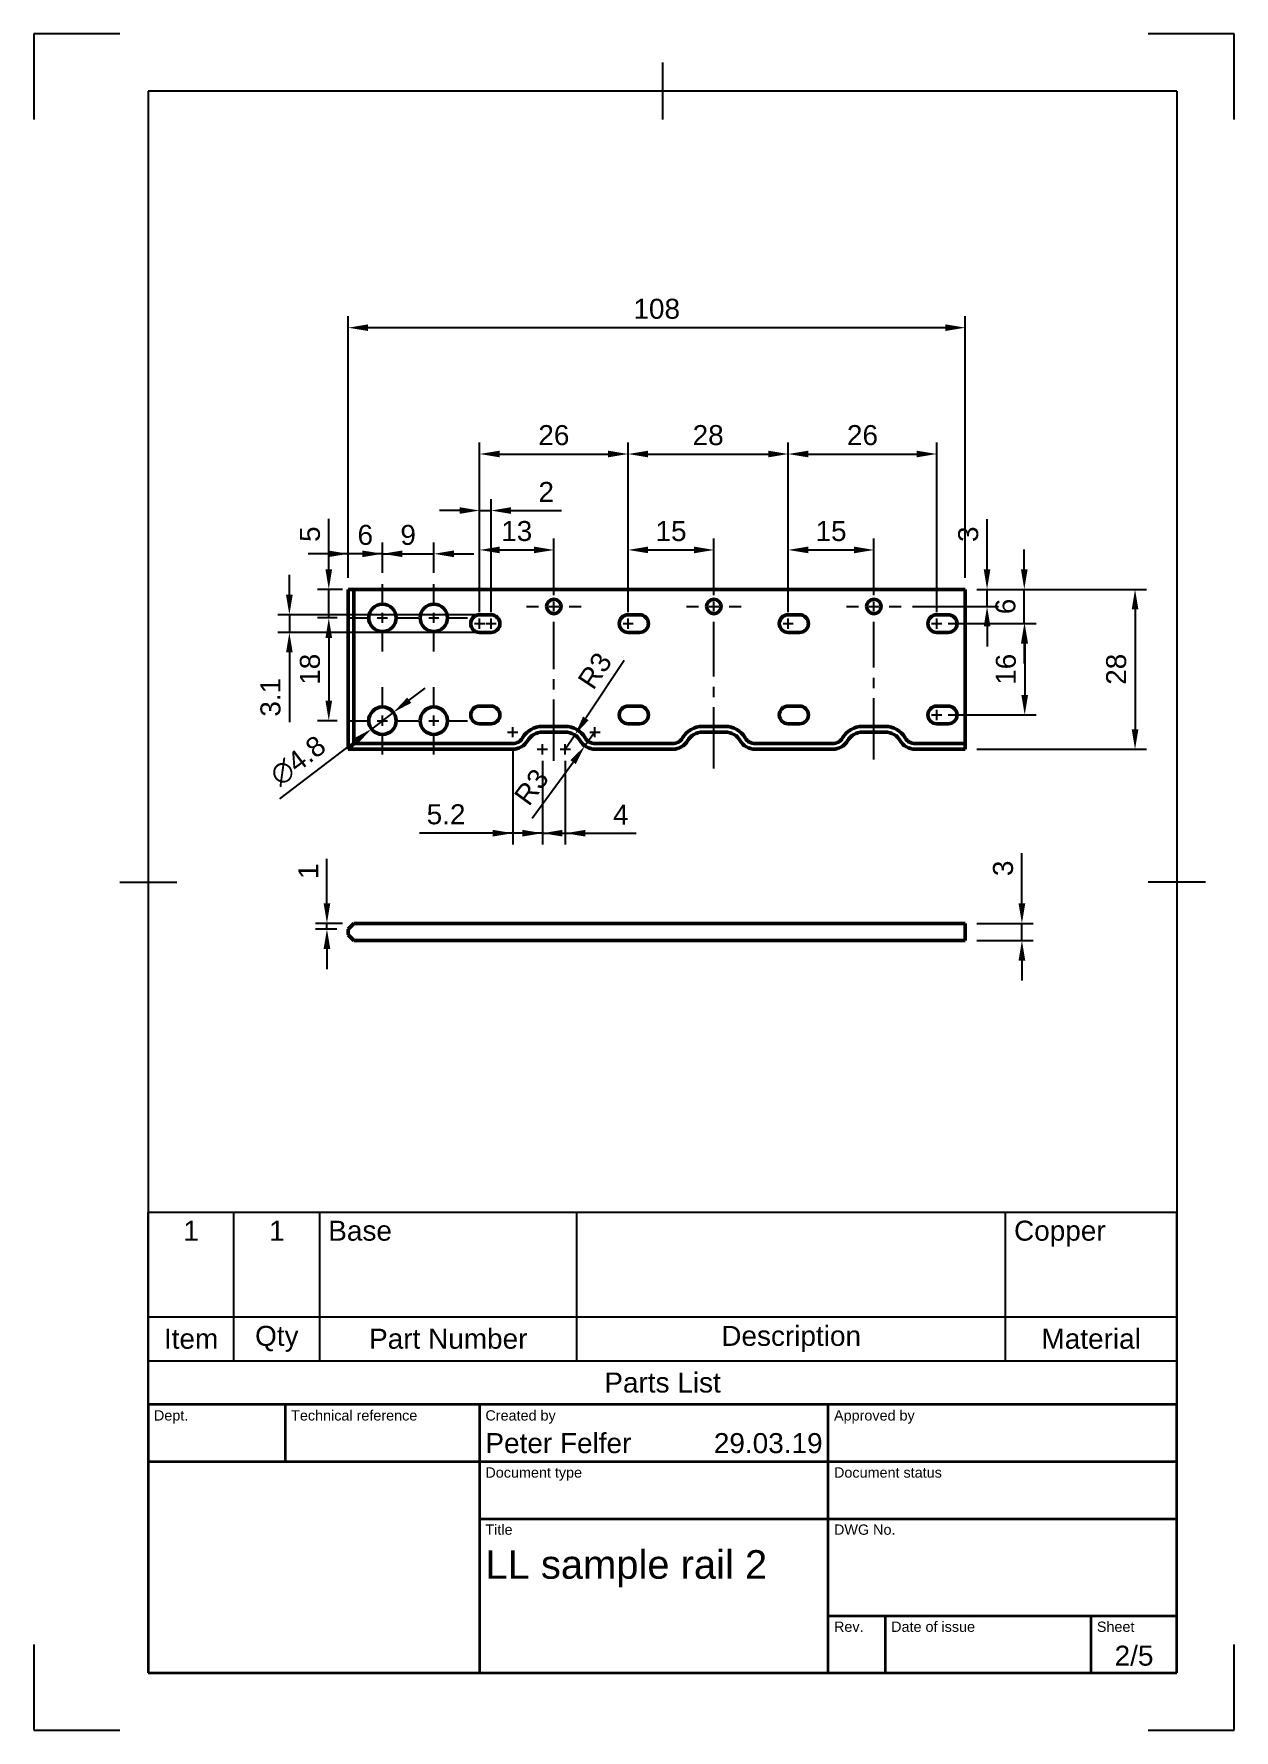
# Model space of a CAD drawing. Header units: millimetres. Extents: x 0 to 210, y 0 to 297.
import ezdxf
from ezdxf.enums import TextEntityAlignment as Align

# ---------------------------------------------------------------- set-up
doc = ezdxf.new("R2010")
doc.units = ezdxf.units.MM
doc.header["$LTSCALE"] = 0.75
doc.linetypes.add('CENTER2', pattern=[28.575, 19.05, -3.175, 3.175, -3.175])
for name, color, linetype, lineweight in [('Border', 7, 'Continuous', 25), ('FD_Dimensions', 7, 'Continuous', 25), ('Parts Lists', 7, 'Continuous', 25), ('Smart Centers', 7, 'CENTER2', 25), ('TitleBlock', 7, 'Continuous', 35), ('Visible', 7, 'Continuous', 50)]:
    doc.layers.add(name, color=color, linetype=linetype, lineweight=lineweight)
doc.styles.add('FusionTitle', font='')
doc.styles.get("Standard").update_dxf_attribs({"font": 'arial.ttf'})
doc.styles.get('FusionTitle').set_extended_font_data('Arial Unicode MS')
doc.dimstyles.new('Dim-ISO-25', dxfattribs={"dimtxt": 3.5, "dimasz": 3.5, "dimexe": 2, "dimexo": 2, "dimgap": 1.5, "dimtad": 1, "dimzin": 12, "dimdsep": 46, "dimtxsty": 'Standard', "dimcen": 0, "dimazin": 3, "dimtp": 0.1, "dimtm": 0.1, "dimtfac": 0.714, "dimtmove": 0, "dimatfit": 3, "dimfxl": 1, "dimtzin": 12, "dimarcsym": 0})

# ---------------------------------------------------------------- blocks, each defined once
blk = doc.blocks.new('ISO_A4(P)_SHEET')
at = {"layer": 'Border'}
for p, q in [((15, 297), (0, 297)), ((0, 297), (0, 282)), ((210, 297), (195, 297)), ((210, 282), (210, 297)), ((110, 292), (110, 282)), ((200, 287), (20, 287)), ((20, 287), (20, 10)), ((200, 287), (200, 10)), ((15, 148.5), (25, 148.5)), ((205, 148.5), (195, 148.5)), ((0, 15), (0, 0)), ((210, 0), (210, 15)), ((20, 10), (200, 10)), ((0, 0), (15, 0)), ((195, 0), (210, 0))]:
    blk.add_line(p, q, dxfattribs=at)
blk = doc.blocks.new('ISO_TITLEBLOCK')
at = {"layer": 'TitleBlock'}
for p, q in [((0, 47), (-180, 47)), ((-180, 47), (-180, 0)), ((-156, 37), (-156, 47)), ((-122, 0), (-122, 47)), ((-61, 0), (-61, 47)), ((0, 0), (0, 47)), ((-180, 37), (0, 37)), ((-122, 27), (0, 27)), ((-61, 10), (0, 10)), ((-51, 0), (-51, 10)), ((-15, 0), (-15, 10)), ((-180, 0), (0, 0))]:
    blk.add_line(p, q, dxfattribs=at)
at = {"layer": 'TitleBlock', "style": 'FusionTitle'}
for s, p in [('Dept.', (-179, 46)), ('Technical reference', (-155, 46)), ('Created by', (-121, 46)), ('Approved by', (-60, 46)), ('Document type', (-121, 36)), ('Document status', (-60, 36)), ('Title', (-121, 26)), ('DWG No.', (-60, 26)), ('Rev.', (-60, 9)), ('Date of issue', (-50, 9)), ('Sheet', (-14, 9))]:
    blk.add_text(s, height=1.8, dxfattribs=at).set_placement(p, align=Align.TOP_LEFT)
for tag, p, height in [('DEPT', (-179, 38.5), 3.5), ('TECHNICAL_REFERENCE', (-155, 38.5), 3.5), ('CREATED_BY', (-121, 38.5), 3.5), ('APPROVED_BY', (-60, 38.5), 3.5), ('DOCUMENT_TYPE', (-121, 28.5), 3.5), ('DOCUMENT_STATUS', (-60, 28.5), 3.5), ('TITLE_1', (-121, 16.5), 5), ('TITLE_2', (-121, 9), 5), ('TITLE_3', (-121, 1.5), 5), ('DATE_OF_ISSUE', (-50, 1.5), 3.5)]:
    blk.add_attdef(tag, p, '', height=height, dxfattribs=at)
for tag, p in [('CREATED_DATE', (-62, 38.5)), ('APPROVED_DATE', (-1, 38.5))]:
    blk.add_attdef(tag, text='', height=3.5, dxfattribs=at).set_placement(p, align=Align.RIGHT)
for tag, height, p in [('DRAWING_NUMBER', 5, (-30.5, 16.6)), ('REV', 3.5, (-56, 3.1)), ('SHEET', 3.5, (-7.5, 3.1))]:
    blk.add_attdef(tag, text='', height=height, dxfattribs=at).set_placement(p, align=Align.MIDDLE)
blk = doc.blocks.new('*U5')
at = {"layer": 'Smart Centers', "color": 0, "ltscale": 0.75, "transparency": 16777216}
for p, q in [((0, 2.678906), (0, 5.9)), ((-5.9, 0), (-2.678906, 0)), ((2.678906, 0), (5.9, 0)), ((0, -5.9), (0, -2.678906))]:
    blk.add_line(p, q, dxfattribs=at)
at = {"layer": 'Smart Centers', "color": 0, "linetype": 'Continuous', "ltscale": 0.75, "transparency": 16777216}
for p, q in [((-0.892969, 0), (0.892969, 0)), ((0, -0.892969), (0, 0.892969))]:
    blk.add_line(p, q, dxfattribs=at)
blk = doc.blocks.new('*U6')
at = {"layer": 'Smart Centers', "color": 0, "ltscale": 0.75, "transparency": 16777216}
for p, q in [((0, 2.678906), (0, 5.9)), ((-5.9, 0), (-2.678906, 0)), ((2.678906, 0), (5.9, 0)), ((0, -5.9), (0, -2.678906))]:
    blk.add_line(p, q, dxfattribs=at)
at = {"layer": 'Smart Centers', "color": 0, "linetype": 'Continuous', "ltscale": 0.75, "transparency": 16777216}
for p, q in [((-0.892969, 0), (0.892969, 0)), ((0, -0.892969), (0, 0.892969))]:
    blk.add_line(p, q, dxfattribs=at)
blk = doc.blocks.new('*U7')
at = {"layer": 'Smart Centers', "color": 0, "ltscale": 0.75, "transparency": 16777216}
for p, q in [((0, 2.678906), (0, 5.9)), ((-5.9, 0), (-2.678906, 0)), ((2.678906, 0), (5.9, 0)), ((0, -5.9), (0, -2.678906))]:
    blk.add_line(p, q, dxfattribs=at)
at = {"layer": 'Smart Centers', "color": 0, "linetype": 'Continuous', "ltscale": 0.75, "transparency": 16777216}
for p, q in [((-0.892969, 0), (0.892969, 0)), ((0, -0.892969), (0, 0.892969))]:
    blk.add_line(p, q, dxfattribs=at)
blk = doc.blocks.new('*U8')
at = {"layer": 'Smart Centers', "color": 0, "ltscale": 0.75, "transparency": 16777216}
for p, q in [((0, 2.678906), (0, 5.9)), ((-5.9, 0), (-2.678906, 0)), ((2.678906, 0), (5.9, 0)), ((0, -5.9), (0, -2.678906))]:
    blk.add_line(p, q, dxfattribs=at)
at = {"layer": 'Smart Centers', "color": 0, "linetype": 'Continuous', "ltscale": 0.75, "transparency": 16777216}
for p, q in [((-0.892969, 0), (0.892969, 0)), ((0, -0.892969), (0, 0.892969))]:
    blk.add_line(p, q, dxfattribs=at)
blk = doc.blocks.new('*U9')
at = {"layer": 'Smart Centers', "color": 0, "ltscale": 0.75, "transparency": 16777216}
for p, q in [((0, 2.678906), (0, 4.7645)), ((-4.7645, 0), (-2.678906, 0)), ((2.678906, 0), (4.7645, 0)), ((0, -27.021644), (0, -2.678906))]:
    blk.add_line(p, q, dxfattribs=at)
at = {"layer": 'Smart Centers', "color": 0, "linetype": 'Continuous', "ltscale": 0.75, "transparency": 16777216}
for p, q in [((-0.892969, 0), (0.892969, 0)), ((0, -0.892969), (0, 0.892969))]:
    blk.add_line(p, q, dxfattribs=at)
blk = doc.blocks.new('*U10')
at = {"layer": 'Smart Centers', "color": 0, "ltscale": 0.75, "transparency": 16777216}
for p, q in [((0, 2.678906), (0, 4.7645)), ((-4.7645, 0), (-2.678906, 0)), ((2.678906, 0), (4.7645, 0)), ((0, -28.354618), (0, -2.678906))]:
    blk.add_line(p, q, dxfattribs=at)
at = {"layer": 'Smart Centers', "color": 0, "linetype": 'Continuous', "ltscale": 0.75, "transparency": 16777216}
for p, q in [((-0.892969, 0), (0.892969, 0)), ((0, -0.892969), (0, 0.892969))]:
    blk.add_line(p, q, dxfattribs=at)
blk = doc.blocks.new('*U11')
at = {"layer": 'Smart Centers', "color": 0, "ltscale": 0.75, "transparency": 16777216}
for p, q in [((0, 2.678906), (0, 4.7645)), ((-4.7645, 0), (-2.678906, 0)), ((2.678906, 0), (4.7645, 0)), ((0, -26.779284), (0, -2.678906))]:
    blk.add_line(p, q, dxfattribs=at)
at = {"layer": 'Smart Centers', "color": 0, "linetype": 'Continuous', "ltscale": 0.75, "transparency": 16777216}
for p, q in [((-0.892969, 0), (0.892969, 0)), ((0, -0.892969), (0, 0.892969))]:
    blk.add_line(p, q, dxfattribs=at)
blk = doc.blocks.new('*U12')
at = {"layer": 'Smart Centers', "color": 0, "linetype": 'Continuous', "ltscale": 0.75, "transparency": 16777216}
for p, q in [((-0.892969, 0), (0.892969, 0)), ((0, -0.892969), (0, 0.892969))]:
    blk.add_line(p, q, dxfattribs=at)
blk = doc.blocks.new('*U13')
at = {"layer": 'Smart Centers', "color": 0, "linetype": 'Continuous', "ltscale": 0.75, "transparency": 16777216}
for p, q in [((-0.892969, 0), (0.892969, 0)), ((0, -0.892969), (0, 0.892969))]:
    blk.add_line(p, q, dxfattribs=at)
blk = doc.blocks.new('*U14')
at = {"layer": 'Smart Centers', "color": 0, "linetype": 'Continuous', "ltscale": 0.75, "transparency": 16777216}
for p, q in [((-0.892969, 0), (0.892969, 0)), ((0, -0.892969), (0, 0.892969))]:
    blk.add_line(p, q, dxfattribs=at)
blk = doc.blocks.new('*U15')
at = {"layer": 'Smart Centers', "color": 0, "linetype": 'Continuous', "ltscale": 0.75, "transparency": 16777216}
for p, q in [((-0.892969, 0), (0.892969, 0)), ((0, -0.892969), (0, 0.892969))]:
    blk.add_line(p, q, dxfattribs=at)
blk = doc.blocks.new('*U16')
at = {"layer": 'Smart Centers', "color": 0, "linetype": 'Continuous', "ltscale": 0.75, "transparency": 16777216}
for p, q in [((-0.892969, 0), (0.892969, 0)), ((0, -0.892969), (0, 0.892969))]:
    blk.add_line(p, q, dxfattribs=at)
blk = doc.blocks.new('*U17')
at = {"layer": 'Smart Centers', "color": 0, "linetype": 'Continuous', "ltscale": 0.75, "transparency": 16777216}
for p, q in [((-0.892969, 0), (0.892969, 0)), ((0, -0.892969), (0, 0.892969))]:
    blk.add_line(p, q, dxfattribs=at)
blk = doc.blocks.new('*D47')
at = {"layer": 'Defpoints', "color": 0, "transparency": 16777216}
for p in [(157.977322, 193.744778), (157.977322, 177.744778), (173.36965, 177.744778)]:
    blk.add_point(p, dxfattribs=at)
at = {"layer": 'FD_Dimensions', "lineweight": -2, "transparency": 16777216}
for p, q in [((159.977322, 193.744778), (175.36965, 193.744778)), ((173.36965, 190.244778), (173.36965, 181.244778)), ((159.977322, 177.744778), (175.36965, 177.744778))]:
    blk.add_line(p, q, dxfattribs=at)
at = {"layer": 'FD_Dimensions', "transparency": 16777216}
for points in [[(172.786317, 190.244778), (173.952983, 190.244778), (173.36965, 193.744778)], [(172.786317, 181.244778), (173.952983, 181.244778), (173.36965, 177.744778)]]:
    blk.add_solid(points, dxfattribs=at)
at = {"layer": 'FD_Dimensions', "color": 0, "transparency": 16777216, "insert": (170.082645, 185.744778), "char_height": 3.5, "attachment_point": 5, "rotation": 90}
blk.add_mtext('16', dxfattribs=at)
blk = doc.blocks.new('*D48')
at = {"layer": 'Defpoints', "color": 0, "transparency": 16777216}
for p in [(103.977322, 223.443263), (77.977322, 193.744778), (103.977322, 193.744778)]:
    blk.add_point(p, dxfattribs=at)
at = {"layer": 'FD_Dimensions', "lineweight": -2, "transparency": 16777216}
for p, q in [((77.977322, 195.744778), (77.977322, 225.443263)), ((81.477322, 223.443263), (100.477322, 223.443263)), ((103.977322, 195.744778), (103.977322, 225.443263))]:
    blk.add_line(p, q, dxfattribs=at)
at = {"layer": 'FD_Dimensions', "transparency": 16777216}
for points in [[(81.477322, 224.026596), (81.477322, 222.859929), (77.977322, 223.443263)], [(100.477322, 224.026596), (100.477322, 222.859929), (103.977322, 223.443263)]]:
    blk.add_solid(points, dxfattribs=at)
at = {"layer": 'FD_Dimensions', "color": 0, "transparency": 16777216, "insert": (90.977322, 226.730268), "char_height": 3.5, "attachment_point": 5}
blk.add_mtext('26', dxfattribs=at)
blk = doc.blocks.new('*D49')
at = {"layer": 'Defpoints', "color": 0, "transparency": 16777216}
for p in [(131.977322, 223.443263), (103.977322, 193.744778), (131.977322, 193.744778)]:
    blk.add_point(p, dxfattribs=at)
at = {"layer": 'FD_Dimensions', "lineweight": -2, "transparency": 16777216}
for p, q in [((103.977322, 195.744778), (103.977322, 225.443263)), ((107.477322, 223.443263), (128.477322, 223.443263)), ((131.977322, 195.744778), (131.977322, 225.443263))]:
    blk.add_line(p, q, dxfattribs=at)
at = {"layer": 'FD_Dimensions', "transparency": 16777216}
for points in [[(107.477322, 224.026596), (107.477322, 222.859929), (103.977322, 223.443263)], [(128.477322, 224.026596), (128.477322, 222.859929), (131.977322, 223.443263)]]:
    blk.add_solid(points, dxfattribs=at)
at = {"layer": 'FD_Dimensions', "color": 0, "transparency": 16777216, "insert": (117.977322, 226.730268), "char_height": 3.5, "attachment_point": 5}
blk.add_mtext('28', dxfattribs=at)
blk = doc.blocks.new('*D50')
at = {"layer": 'Defpoints', "color": 0, "transparency": 16777216}
for p in [(157.977322, 223.443263), (131.977322, 193.744778), (157.977322, 193.744778)]:
    blk.add_point(p, dxfattribs=at)
at = {"layer": 'FD_Dimensions', "lineweight": -2, "transparency": 16777216}
for p, q in [((131.977322, 195.744778), (131.977322, 225.443263)), ((135.477322, 223.443263), (154.477322, 223.443263)), ((157.977322, 195.744778), (157.977322, 225.443263))]:
    blk.add_line(p, q, dxfattribs=at)
at = {"layer": 'FD_Dimensions', "transparency": 16777216}
for points in [[(135.477322, 224.026596), (135.477322, 222.859929), (131.977322, 223.443263)], [(154.477322, 224.026596), (154.477322, 222.859929), (157.977322, 223.443263)]]:
    blk.add_solid(points, dxfattribs=at)
at = {"layer": 'FD_Dimensions', "color": 0, "transparency": 16777216, "insert": (144.977322, 226.730268), "char_height": 3.5, "attachment_point": 5}
blk.add_mtext('26', dxfattribs=at)
blk = doc.blocks.new('*D51')
at = {"layer": 'Defpoints', "color": 0, "transparency": 16777216}
for p in [(79.977322, 213.543768), (77.977322, 193.744778), (79.977322, 193.744778)]:
    blk.add_point(p, dxfattribs=at)
at = {"layer": 'FD_Dimensions', "lineweight": -2, "transparency": 16777216}
for p, q in [((77.977322, 195.744778), (77.977322, 215.543768)), ((79.977322, 195.744778), (79.977322, 215.543768)), ((74.477322, 213.543768), (70.977322, 213.543768)), ((77.977322, 213.543768), (79.977322, 213.543768)), ((83.477322, 213.543768), (92.295535, 213.543768))]:
    blk.add_line(p, q, dxfattribs=at)
at = {"layer": 'FD_Dimensions', "transparency": 16777216}
for points in [[(74.477322, 214.127101), (74.477322, 212.960434), (77.977322, 213.543768)], [(83.477322, 214.127101), (83.477322, 212.960434), (79.977322, 213.543768)]]:
    blk.add_solid(points, dxfattribs=at)
at = {"layer": 'FD_Dimensions', "color": 0, "transparency": 16777216, "insert": (89.636428, 216.80093), "char_height": 3.5, "attachment_point": 5}
blk.add_mtext('2', dxfattribs=at)
blk = doc.blocks.new('*D52')
at = {"layer": 'Defpoints', "color": 0, "transparency": 16777216}
for p in [(90.977322, 206.644273), (90.977322, 196.744778), (77.977322, 193.744778)]:
    blk.add_point(p, dxfattribs=at)
at = {"layer": 'FD_Dimensions', "lineweight": -2, "transparency": 16777216}
for p, q in [((77.977322, 195.744778), (77.977322, 208.644273)), ((90.977322, 198.744778), (90.977322, 208.644273)), ((81.477322, 206.644273), (87.477322, 206.644273))]:
    blk.add_line(p, q, dxfattribs=at)
at = {"layer": 'FD_Dimensions', "transparency": 16777216}
for points in [[(81.477322, 207.227606), (81.477322, 206.060939), (77.977322, 206.644273)], [(87.477322, 207.227606), (87.477322, 206.060939), (90.977322, 206.644273)]]:
    blk.add_solid(points, dxfattribs=at)
at = {"layer": 'FD_Dimensions', "color": 0, "transparency": 16777216, "insert": (84.477322, 209.932472), "char_height": 3.5, "attachment_point": 5}
blk.add_mtext('13', dxfattribs=at)
blk = doc.blocks.new('*D53')
at = {"layer": 'Defpoints', "color": 0, "transparency": 16777216}
for p in [(118.977322, 206.644273), (118.977322, 196.744778), (103.977322, 193.744778)]:
    blk.add_point(p, dxfattribs=at)
at = {"layer": 'FD_Dimensions', "lineweight": -2, "transparency": 16777216}
for p, q in [((103.977322, 195.744778), (103.977322, 208.644273)), ((118.977322, 198.744778), (118.977322, 208.644273)), ((107.477322, 206.644273), (115.477322, 206.644273))]:
    blk.add_line(p, q, dxfattribs=at)
at = {"layer": 'FD_Dimensions', "transparency": 16777216}
for points in [[(107.477322, 207.227606), (107.477322, 206.060939), (103.977322, 206.644273)], [(115.477322, 207.227606), (115.477322, 206.060939), (118.977322, 206.644273)]]:
    blk.add_solid(points, dxfattribs=at)
at = {"layer": 'FD_Dimensions', "color": 0, "transparency": 16777216, "insert": (111.477322, 209.931278), "char_height": 3.5, "attachment_point": 5}
blk.add_mtext('15', dxfattribs=at)
blk = doc.blocks.new('*D54')
at = {"layer": 'Defpoints', "color": 0, "transparency": 16777216}
for p in [(146.977322, 206.644273), (146.977322, 196.744778), (131.977322, 193.744778)]:
    blk.add_point(p, dxfattribs=at)
at = {"layer": 'FD_Dimensions', "lineweight": -2, "transparency": 16777216}
for p, q in [((131.977322, 195.744778), (131.977322, 208.644273)), ((146.977322, 198.744778), (146.977322, 208.644273)), ((135.477322, 206.644273), (143.477322, 206.644273))]:
    blk.add_line(p, q, dxfattribs=at)
at = {"layer": 'FD_Dimensions', "transparency": 16777216}
for points in [[(135.477322, 207.227606), (135.477322, 206.060939), (131.977322, 206.644273)], [(143.477322, 207.227606), (143.477322, 206.060939), (146.977322, 206.644273)]]:
    blk.add_solid(points, dxfattribs=at)
at = {"layer": 'FD_Dimensions', "color": 0, "transparency": 16777216, "insert": (139.477322, 209.931278), "char_height": 3.5, "attachment_point": 5}
blk.add_mtext('15', dxfattribs=at)
blk = doc.blocks.new('*D55')
at = {"layer": 'Defpoints', "color": 0, "transparency": 16777216}
for p in [(79.977322, 195.294778), (44.69211, 192.194778), (79.977322, 192.194778)]:
    blk.add_point(p, dxfattribs=at)
at = {"layer": 'FD_Dimensions', "color": 0, "lineweight": -2, "transparency": 16777216}
for p, q in [((44.69211, 198.794778), (44.69211, 202.294778)), ((77.977322, 195.294778), (42.69211, 195.294778)), ((44.69211, 195.294778), (44.69211, 192.194778)), ((77.977322, 192.194778), (42.69211, 192.194778)), ((44.69211, 188.694778), (44.69211, 176.500712))]:
    blk.add_line(p, q, dxfattribs=at)
at = {"layer": 'FD_Dimensions', "color": 0, "transparency": 16777216}
for points in [[(44.108777, 198.794778), (45.275443, 198.794778), (44.69211, 195.294778)], [(44.108777, 188.694778), (45.275443, 188.694778), (44.69211, 192.194778)]]:
    blk.add_solid(points, dxfattribs=at)
at = {"layer": 'FD_Dimensions', "color": 0, "transparency": 16777216, "insert": (41.403911, 180.847745), "char_height": 3.5, "attachment_point": 5, "rotation": 90}
blk.add_mtext('3.1', dxfattribs=at)
blk = doc.blocks.new('*D56')
at = {"layer": 'Defpoints', "color": 0, "transparency": 16777216}
for p in [(162.977322, 199.744778), (166.783261, 199.744778), (151.741822, 196.744778)]:
    blk.add_point(p, dxfattribs=at)
at = {"layer": 'FD_Dimensions', "lineweight": -2, "transparency": 16777216}
for p, q in [((166.783261, 203.244778), (166.783261, 212.036729)), ((164.977322, 199.744778), (168.783261, 199.744778)), ((166.783261, 196.744778), (166.783261, 199.744778)), ((153.741822, 196.744778), (168.783261, 196.744778)), ((166.783261, 193.244778), (166.783261, 189.744778))]:
    blk.add_line(p, q, dxfattribs=at)
at = {"layer": 'FD_Dimensions', "transparency": 16777216}
for points in [[(166.199927, 203.244778), (167.366594, 203.244778), (166.783261, 199.744778)], [(166.199927, 193.244778), (167.366594, 193.244778), (166.783261, 196.744778)]]:
    blk.add_solid(points, dxfattribs=at)
at = {"layer": 'FD_Dimensions', "color": 0, "transparency": 16777216, "insert": (163.495062, 209.390753), "char_height": 3.5, "attachment_point": 5, "rotation": 90}
blk.add_mtext('3', dxfattribs=at)
blk = doc.blocks.new('*D57')
at = {"layer": 'Defpoints', "color": 0, "transparency": 16777216}
for p in [(162.977322, 199.744778), (173.290399, 199.744778), (158.870291, 193.744778)]:
    blk.add_point(p, dxfattribs=at)
at = {"layer": 'FD_Dimensions', "lineweight": -2, "transparency": 16777216}
for p, q in [((173.290399, 203.244778), (173.290399, 206.744778)), ((164.977322, 199.744778), (175.290399, 199.744778)), ((173.290399, 193.744778), (173.290399, 199.744778)), ((160.870291, 193.744778), (175.290399, 193.744778)), ((173.290399, 190.244778), (173.290399, 186.744778))]:
    blk.add_line(p, q, dxfattribs=at)
at = {"layer": 'FD_Dimensions', "transparency": 16777216}
for points in [[(172.707065, 203.244778), (173.873732, 203.244778), (173.290399, 199.744778)], [(172.707065, 190.244778), (173.873732, 190.244778), (173.290399, 193.744778)]]:
    blk.add_solid(points, dxfattribs=at)
at = {"layer": 'FD_Dimensions', "color": 0, "transparency": 16777216, "insert": (170.003393, 196.744778), "char_height": 3.5, "attachment_point": 5, "rotation": 90}
blk.add_mtext('6', dxfattribs=at)
blk = doc.blocks.new('*D58')
at = {"layer": 'Defpoints', "color": 0, "transparency": 16777216}
for p in [(55.077322, 194.744778), (51.591388, 176.744778), (55.077322, 176.744778)]:
    blk.add_point(p, dxfattribs=at)
at = {"layer": 'FD_Dimensions', "lineweight": -2, "transparency": 16777216}
for p, q in [((53.077322, 194.744778), (49.591388, 194.744778)), ((51.591388, 191.244778), (51.591388, 180.244778)), ((53.077322, 176.744778), (49.591388, 176.744778))]:
    blk.add_line(p, q, dxfattribs=at)
at = {"layer": 'FD_Dimensions', "transparency": 16777216}
for points in [[(51.008055, 191.244778), (52.174722, 191.244778), (51.591388, 194.744778)], [(51.008055, 180.244778), (52.174722, 180.244778), (51.591388, 176.744778)]]:
    blk.add_solid(points, dxfattribs=at)
at = {"layer": 'FD_Dimensions', "color": 0, "transparency": 16777216, "insert": (48.304383, 185.744778), "char_height": 3.5, "attachment_point": 5, "rotation": 90}
blk.add_mtext('18', dxfattribs=at)
blk = doc.blocks.new('*D59')
at = {"layer": 'Defpoints', "color": 0, "transparency": 16777216}
for p in [(69.977322, 205.965308), (60.977322, 200.644778), (69.977322, 200.644778)]:
    blk.add_point(p, dxfattribs=at)
at = {"layer": 'FD_Dimensions', "lineweight": -2, "transparency": 16777216}
for p, q in [((60.977322, 202.644778), (60.977322, 207.965308)), ((69.977322, 202.644778), (69.977322, 207.965308)), ((57.477322, 205.965308), (53.977322, 205.965308)), ((60.977322, 205.965308), (69.977322, 205.965308)), ((73.477322, 205.965308), (76.977322, 205.965308))]:
    blk.add_line(p, q, dxfattribs=at)
at = {"layer": 'FD_Dimensions', "transparency": 16777216}
for points in [[(57.477322, 206.548642), (57.477322, 205.381975), (60.977322, 205.965308)], [(73.477322, 206.548642), (73.477322, 205.381975), (69.977322, 205.965308)]]:
    blk.add_solid(points, dxfattribs=at)
at = {"layer": 'FD_Dimensions', "color": 0, "transparency": 16777216, "insert": (65.477322, 209.252314), "char_height": 3.5, "attachment_point": 5}
blk.add_mtext('9', dxfattribs=at)
blk = doc.blocks.new('*D60')
at = {"layer": 'Defpoints', "color": 0, "transparency": 16777216}
for p in [(62.88567, 178.200184), (59.068973, 175.289372)]:
    blk.add_point(p, dxfattribs=at)
at = {"layer": 'FD_Dimensions', "lineweight": -2, "transparency": 16777216}
for p, q in [((65.668678, 180.32265), (68.451686, 182.445117)), ((62.88567, 178.200184), (59.068973, 175.289372)), ((43.017183, 163.047441), (56.285965, 173.166905))]:
    blk.add_line(p, q, dxfattribs=at)
at = {"layer": 'FD_Dimensions', "transparency": 16777216}
for points in [[(65.314934, 180.786485), (66.022423, 179.858816), (62.88567, 178.200184)], [(55.932221, 173.63074), (56.63971, 172.70307), (59.068973, 175.289372)]]:
    blk.add_solid(points, dxfattribs=at)
at = {"layer": 'FD_Dimensions', "color": 0, "transparency": 16777216, "insert": (46.207408, 169.737419), "char_height": 3.5, "attachment_point": 5, "rotation": 37.33103061}
blk.add_mtext('∅4.8', dxfattribs=at)
blk = doc.blocks.new('*D61')
at = {"layer": 'Defpoints', "color": 0, "transparency": 16777216}
for p in [(51.591388, 199.744778), (55.977322, 199.744778), (55.077322, 194.744778)]:
    blk.add_point(p, dxfattribs=at)
at = {"layer": 'FD_Dimensions', "lineweight": -2, "transparency": 16777216}
for p, q in [((51.591388, 203.244778), (51.591388, 212.065378)), ((53.977322, 199.744778), (49.591388, 199.744778)), ((51.591388, 194.744778), (51.591388, 199.744778)), ((53.077322, 194.744778), (49.591388, 194.744778)), ((51.591388, 191.244778), (51.591388, 187.744778))]:
    blk.add_line(p, q, dxfattribs=at)
at = {"layer": 'FD_Dimensions', "transparency": 16777216}
for points in [[(51.008055, 203.244778), (52.174722, 203.244778), (51.591388, 199.744778)], [(51.008055, 191.244778), (52.174722, 191.244778), (51.591388, 194.744778)]]:
    blk.add_solid(points, dxfattribs=at)
at = {"layer": 'FD_Dimensions', "color": 0, "transparency": 16777216, "insert": (48.311545, 209.405078), "char_height": 3.5, "attachment_point": 5, "rotation": 90}
blk.add_mtext('5', dxfattribs=at)
blk = doc.blocks.new('*D62')
at = {"layer": 'Defpoints', "color": 0, "transparency": 16777216}
for p in [(54.977322, 205.965308), (54.977322, 199.744778), (60.977322, 200.644778)]:
    blk.add_point(p, dxfattribs=at)
at = {"layer": 'FD_Dimensions', "lineweight": -2, "transparency": 16777216}
for p, q in [((54.977322, 201.744778), (54.977322, 207.965308)), ((60.977322, 202.644778), (60.977322, 207.965308)), ((51.477322, 205.965308), (47.977322, 205.965308)), ((60.977322, 205.965308), (54.977322, 205.965308)), ((64.477322, 205.965308), (67.977322, 205.965308))]:
    blk.add_line(p, q, dxfattribs=at)
at = {"layer": 'FD_Dimensions', "transparency": 16777216}
for points in [[(51.477322, 206.548642), (51.477322, 205.381975), (54.977322, 205.965308)], [(64.477322, 206.548642), (64.477322, 205.381975), (60.977322, 205.965308)]]:
    blk.add_solid(points, dxfattribs=at)
at = {"layer": 'FD_Dimensions', "color": 0, "transparency": 16777216, "insert": (57.977322, 209.252314), "char_height": 3.5, "attachment_point": 5}
blk.add_mtext('6', dxfattribs=at)
blk = doc.blocks.new('*D63')
at = {"layer": 'Defpoints', "color": 0, "transparency": 16777216}
for p in [(51.269177, 141.246394), (54.977322, 140.246394), (55.977322, 141.246394)]:
    blk.add_point(p, dxfattribs=at)
at = {"layer": 'FD_Dimensions', "lineweight": -2, "transparency": 16777216}
for p, q in [((51.269177, 144.746394), (51.269177, 152.535617)), ((53.977322, 141.246394), (49.269177, 141.246394)), ((52.977322, 140.246394), (49.269177, 140.246394)), ((51.269177, 140.246394), (51.269177, 141.246394)), ((51.269177, 136.746394), (51.269177, 133.246394))]:
    blk.add_line(p, q, dxfattribs=at)
at = {"layer": 'FD_Dimensions', "transparency": 16777216}
for points in [[(50.685843, 144.746394), (51.85251, 144.746394), (51.269177, 141.246394)], [(50.685843, 136.746394), (51.85251, 136.746394), (51.269177, 140.246394)]]:
    blk.add_solid(points, dxfattribs=at)
at = {"layer": 'FD_Dimensions', "color": 0, "transparency": 16777216, "insert": (48.012014, 150.391005), "char_height": 3.5, "attachment_point": 5, "rotation": 90}
blk.add_mtext('1', dxfattribs=at)
blk = doc.blocks.new('*U35')
at = {"layer": 'Smart Centers', "color": 0, "linetype": 'Continuous', "ltscale": 0.75, "transparency": 16777216}
for p, q in [((-0.892969, 0), (0.892969, 0)), ((0, -0.892969), (0, 0.892969))]:
    blk.add_line(p, q, dxfattribs=at)
blk = doc.blocks.new('*U36')
at = {"layer": 'Smart Centers', "color": 0, "linetype": 'Continuous', "ltscale": 0.75, "transparency": 16777216}
for p, q in [((-0.892969, 0), (0.892969, 0)), ((0, -0.892969), (0, 0.892969))]:
    blk.add_line(p, q, dxfattribs=at)
blk = doc.blocks.new('*U37')
at = {"layer": 'Smart Centers', "color": 0, "linetype": 'Continuous', "ltscale": 0.75, "transparency": 16777216}
for p, q in [((-0.892969, 0), (0.892969, 0)), ((0, -0.892969), (0, 0.892969))]:
    blk.add_line(p, q, dxfattribs=at)
blk = doc.blocks.new('*U38')
at = {"layer": 'Smart Centers', "color": 0, "linetype": 'Continuous', "ltscale": 0.75, "transparency": 16777216}
for p, q in [((-0.892969, 0), (0.892969, 0)), ((0, -0.892969), (0, 0.892969))]:
    blk.add_line(p, q, dxfattribs=at)
blk = doc.blocks.new('*D64')
at = {"layer": 'Defpoints', "color": 0, "transparency": 16777216}
for p in [(88.977322, 171.744778), (92.977322, 171.744778), (92.977322, 157.044838)]:
    blk.add_point(p, dxfattribs=at)
at = {"layer": 'FD_Dimensions', "lineweight": -2, "transparency": 16777216}
for p, q in [((88.977322, 169.744778), (88.977322, 155.044838)), ((92.977322, 169.744778), (92.977322, 155.044838)), ((85.477322, 157.044838), (81.977322, 157.044838)), ((88.977322, 157.044838), (92.977322, 157.044838)), ((96.477322, 157.044838), (105.398195, 157.044838))]:
    blk.add_line(p, q, dxfattribs=at)
at = {"layer": 'FD_Dimensions', "transparency": 16777216}
for points in [[(85.477322, 157.628171), (85.477322, 156.461504), (88.977322, 157.044838)], [(96.477322, 157.628171), (96.477322, 156.461504), (92.977322, 157.044838)]]:
    blk.add_solid(points, dxfattribs=at)
at = {"layer": 'FD_Dimensions', "color": 0, "transparency": 16777216, "insert": (102.687758, 160.294838), "char_height": 3.5, "attachment_point": 5}
blk.add_mtext('4', dxfattribs=at)
blk = doc.blocks.new('*D65')
at = {"layer": 'Defpoints', "color": 0, "transparency": 16777216}
for p in [(96.401614, 172.323928), (98.173474, 174.744778)]:
    blk.add_point(p, dxfattribs=at)
at = {"layer": 'FD_Dimensions', "lineweight": -2, "transparency": 16777216}
for p, q in [((98.173474, 174.744778), (96.401614, 172.323928)), ((87.161997, 159.700063), (94.334444, 169.499604))]:
    blk.add_line(p, q, dxfattribs=at)
at = {"layer": 'FD_Dimensions', "transparency": 16777216}
blk.add_solid([(93.863723, 169.844132), (94.805165, 169.155076), (96.401614, 172.323928)], dxfattribs=at)
at = {"layer": 'FD_Dimensions', "color": 0, "transparency": 16777216, "insert": (87.061224, 165.129747), "char_height": 3.5, "attachment_point": 5, "rotation": 53.79898838}
blk.add_mtext('R3', dxfattribs=at)
blk = doc.blocks.new('*D66')
at = {"layer": 'Defpoints', "color": 0, "transparency": 16777216}
for p in [(94.637, 174.243871), (92.977322, 171.744778)]:
    blk.add_point(p, dxfattribs=at)
at = {"layer": 'FD_Dimensions', "lineweight": -2, "transparency": 16777216}
for p, q in [((103.291628, 187.275752), (96.573291, 177.159481)), ((92.977322, 171.744778), (94.637, 174.243871))]:
    blk.add_line(p, q, dxfattribs=at)
at = {"layer": 'FD_Dimensions', "transparency": 16777216}
blk.add_solid([(96.087356, 177.482196), (97.059226, 176.836765), (94.637, 174.243871)], dxfattribs=at)
at = {"layer": 'FD_Dimensions', "color": 0, "transparency": 16777216, "insert": (98.161432, 185.494538), "char_height": 3.5, "attachment_point": 5, "rotation": 56.41138063}
blk.add_mtext('R3', dxfattribs=at)
blk = doc.blocks.new('*D67')
at = {"layer": 'Defpoints', "color": 0, "transparency": 16777216}
for p in [(83.781169, 173.851809), (88.977322, 170.851809), (83.781169, 157.044838)]:
    blk.add_point(p, dxfattribs=at)
at = {"layer": 'FD_Dimensions', "lineweight": -2, "transparency": 16777216}
for p, q in [((83.781169, 171.851809), (83.781169, 155.044838)), ((88.977322, 168.851809), (88.977322, 155.044838)), ((80.281169, 157.044838), (67.44488, 157.044838)), ((88.977322, 157.044838), (83.781169, 157.044838)), ((92.477322, 157.044838), (95.977322, 157.044838))]:
    blk.add_line(p, q, dxfattribs=at)
at = {"layer": 'FD_Dimensions', "transparency": 16777216}
for points in [[(80.281169, 157.628171), (80.281169, 156.461504), (83.781169, 157.044838)], [(92.477322, 157.628171), (92.477322, 156.461504), (88.977322, 157.044838)]]:
    blk.add_solid(points, dxfattribs=at)
at = {"layer": 'FD_Dimensions', "color": 0, "transparency": 16777216, "insert": (72.113025, 160.331843), "char_height": 3.5, "attachment_point": 5}
blk.add_mtext('5.2', dxfattribs=at)
blk = doc.blocks.new('*D68')
at = {"layer": 'Defpoints', "color": 0, "transparency": 16777216}
for p in [(162.977322, 141.246394), (172.876817, 141.246394), (162.977322, 138.246394)]:
    blk.add_point(p, dxfattribs=at)
at = {"layer": 'FD_Dimensions', "lineweight": -2, "transparency": 16777216}
for p, q in [((172.876817, 144.746394), (172.876817, 153.538345)), ((164.977322, 141.246394), (174.876817, 141.246394)), ((172.876817, 138.246394), (172.876817, 141.246394)), ((164.977322, 138.246394), (174.876817, 138.246394)), ((172.876817, 134.746394), (172.876817, 131.246394))]:
    blk.add_line(p, q, dxfattribs=at)
at = {"layer": 'FD_Dimensions', "transparency": 16777216}
for points in [[(172.293483, 144.746394), (173.46015, 144.746394), (172.876817, 141.246394)], [(172.293483, 134.746394), (173.46015, 134.746394), (172.876817, 138.246394)]]:
    blk.add_solid(points, dxfattribs=at)
at = {"layer": 'FD_Dimensions', "color": 0, "transparency": 16777216, "insert": (169.588618, 150.89237), "char_height": 3.5, "attachment_point": 5, "rotation": 90}
blk.add_mtext('3', dxfattribs=at)
blk = doc.blocks.new('*D69')
at = {"layer": 'Defpoints', "color": 0, "transparency": 16777216}
for p in [(162.977322, 199.744778), (162.977322, 171.744778), (192.675807, 171.744778)]:
    blk.add_point(p, dxfattribs=at)
at = {"layer": 'FD_Dimensions', "lineweight": -2, "transparency": 16777216}
for p, q in [((164.977322, 199.744778), (194.675807, 199.744778)), ((192.675807, 196.244778), (192.675807, 175.244778)), ((164.977322, 171.744778), (194.675807, 171.744778))]:
    blk.add_line(p, q, dxfattribs=at)
at = {"layer": 'FD_Dimensions', "transparency": 16777216}
for points in [[(192.092473, 196.244778), (193.25914, 196.244778), (192.675807, 199.744778)], [(192.092473, 175.244778), (193.25914, 175.244778), (192.675807, 171.744778)]]:
    blk.add_solid(points, dxfattribs=at)
at = {"layer": 'FD_Dimensions', "color": 0, "transparency": 16777216, "insert": (189.388801, 185.744778), "char_height": 3.5, "attachment_point": 5, "rotation": 90}
blk.add_mtext('28', dxfattribs=at)
blk = doc.blocks.new('*D70')
at = {"layer": 'Defpoints', "color": 0, "transparency": 16777216}
for p in [(54.977322, 245.563288), (54.977322, 199.744778), (162.977322, 199.744778)]:
    blk.add_point(p, dxfattribs=at)
at = {"layer": 'FD_Dimensions', "lineweight": -2, "transparency": 16777216}
for p, q in [((54.977322, 201.744778), (54.977322, 247.563288)), ((162.977322, 201.744778), (162.977322, 247.563288)), ((159.477322, 245.563288), (58.477322, 245.563288))]:
    blk.add_line(p, q, dxfattribs=at)
at = {"layer": 'FD_Dimensions', "transparency": 16777216}
for points in [[(58.477322, 246.146621), (58.477322, 244.979955), (54.977322, 245.563288)], [(159.477322, 246.146621), (159.477322, 244.979955), (162.977322, 245.563288)]]:
    blk.add_solid(points, dxfattribs=at)
at = {"layer": 'FD_Dimensions', "color": 0, "transparency": 16777216, "insert": (108.977322, 248.850294), "char_height": 3.5, "attachment_point": 5}
blk.add_mtext('108', dxfattribs=at)
blk = doc.blocks.new('*T46')
at = {"layer": 'Parts Lists', "color": 0, "linetype": 'ByBlock', "lineweight": -2, "transparency": 16777216}
for p, q in [((0, 33.695771), (180, 33.695771)), ((0, 0), (0, 33.695771)), ((15, 7.666667), (15, 33.695771)), ((30, 7.666667), (30, 33.695771)), ((75, 7.666667), (75, 33.695771)), ((150, 7.666667), (150, 33.695771)), ((180, 0), (180, 33.695771)), ((0, 15.333333), (180, 15.333333)), ((0, 7.666667), (180, 7.666667)), ((0, 0), (180, 0))]:
    blk.add_line(p, q, dxfattribs=at)
at = {"layer": 'Parts Lists', "color": 0, "transparency": 16777216, "char_height": 3.5}
for s, insert, width, attachment_point in [('1', (7.5, 32.195771), 12, 2), ('1', (22.5, 32.195771), 12, 2), ('Base', (31.5, 32.195771), 42, 1), ('Copper', (151.5, 32.195771), 27, 1), ('Item', (7.5, 11.5), 12, 5), ('Qty', (22.5, 11.5), 12, 5), ('Part Number', (52.5, 11.5), 42, 5), ('Description', (112.5, 11.5), 72, 5), ('Material', (165, 11.5), 27, 5), ('Parts List', (90, 3.833333), 177, 5)]:
    blk.add_mtext(s, dxfattribs=dict(at, insert=insert, width=width, attachment_point=attachment_point))

msp = doc.modelspace()

# ---------------------------------------------------------------- linework, layer by layer
at = {"layer": 'Visible', "extrusion": (-1e-16, -1, 0)}
for p, q in [((54.977322, 199.744778), (54.977322, 171.744778)), ((55.977322, 199.744778), (54.977322, 199.744778)), ((55.977322, 199.744778), (162.977322, 199.744778)), ((55.977322, 172.744778), (55.977322, 199.744778)), ((162.977322, 199.744778), (162.977322, 172.744778)), ((77.977322, 195.294778), (79.977322, 195.294778)), ((103.977322, 195.294778), (105.977322, 195.294778)), ((131.977322, 195.294778), (133.977322, 195.294778)), ((157.977322, 195.294778), (159.977322, 195.294778)), ((79.977322, 192.194778), (77.977322, 192.194778)), ((105.977322, 192.194778), (103.977322, 192.194778)), ((133.977322, 192.194778), (131.977322, 192.194778)), ((159.977322, 192.194778), (157.977322, 192.194778)), ((77.977322, 179.294778), (79.977322, 179.294778)), ((103.977322, 179.294778), (105.977322, 179.294778)), ((131.977322, 179.294778), (133.977322, 179.294778)), ((157.977322, 179.294778), (159.977322, 179.294778)), ((79.977322, 176.194778), (77.977322, 176.194778)), ((92.977322, 175.744778), (88.977322, 175.744778)), ((105.977322, 176.194778), (103.977322, 176.194778)), ((120.977322, 175.744778), (116.977322, 175.744778)), ((133.977322, 176.194778), (131.977322, 176.194778)), ((148.977322, 175.744778), (144.977322, 175.744778)), ((159.977322, 176.194778), (157.977322, 176.194778)), ((54.977322, 171.744778), (55.977322, 172.744778)), ((83.781169, 172.744778), (55.977322, 172.744778)), ((88.977322, 174.744778), (92.977322, 174.744778)), ((111.781169, 172.744778), (98.173474, 172.744778)), ((116.977322, 174.744778), (120.977322, 174.744778)), ((139.781169, 172.744778), (126.173474, 172.744778)), ((144.977322, 174.744778), (148.977322, 174.744778)), ((162.977322, 172.744778), (154.173474, 172.744778)), ((162.977322, 171.744778), (162.977322, 172.744778)), ((54.977322, 171.744778), (83.781169, 171.744778)), ((98.173474, 171.744778), (111.781169, 171.744778)), ((126.173474, 171.744778), (139.781169, 171.744778)), ((154.173474, 171.744778), (162.977322, 171.744778))]:
    msp.add_line(p, q, dxfattribs=at)
at = {"layer": 'Visible', "extrusion": (0, -2.967e-13, -1)}
for p, q in [((54.977322, 140.246394), (55.977322, 141.246394)), ((54.977322, 140.246394), (54.977322, 139.246394)), ((162.977322, 141.246394), (55.977322, 141.246394)), ((162.977322, 138.246394), (162.977322, 141.246394)), ((55.977322, 138.246394), (54.977322, 139.246394)), ((55.977322, 138.246394), (162.977322, 138.246394))]:
    msp.add_line(p, q, dxfattribs=at)
at = {"layer": 'Visible', "extrusion": (0, 0, -1)}
for centre, radius in [((-60.977322, 194.744778), 2.4), ((-69.977322, 194.744778), 2.4), ((-90.977322, 196.744778), 1.2645), ((-118.977322, 196.744778), 1.2645), ((-146.977322, 196.744778), 1.2645), ((-60.977322, 176.744778), 2.4), ((-69.977322, 176.744778), 2.4)]:
    msp.add_circle(centre, radius, dxfattribs=at)
for centre, radius, start, end in [((-77.977322, 193.744778), 1.55, 270, 90), ((-79.977322, 193.744778), 1.55, 90, 270), ((-103.977322, 193.744778), 1.55, 270, 90), ((-105.977322, 193.744778), 1.55, 90, 270), ((-131.977322, 193.744778), 1.55, 270, 90), ((-133.977322, 193.744778), 1.55, 90, 270), ((-157.977322, 193.744778), 1.55, 270, 90), ((-159.977322, 193.744778), 1.55, 90, 270), ((-77.977322, 177.744778), 1.55, 270, 90), ((-79.977322, 177.744778), 1.55, 90, 270), ((-103.977322, 177.744778), 1.55, 270, 90), ((-105.977322, 177.744778), 1.55, 90, 270), ((-131.977322, 177.744778), 1.55, 270, 90), ((-133.977322, 177.744778), 1.55, 90, 270), ((-157.977322, 177.744778), 1.55, 270, 90), ((-159.977322, 177.744778), 1.55, 90, 270), ((-83.781169, 174.744778), 2, 210, 270), ((-88.977322, 171.744778), 3, 30, 90), ((-92.977322, 171.744778), 3, 90, 150), ((-98.173474, 174.744778), 2, 270, 330), ((-111.781169, 174.744778), 2, 210, 270), ((-116.977322, 171.744778), 3, 30, 90), ((-120.977322, 171.744778), 3, 90, 150), ((-126.173474, 174.744778), 2, 270, 330), ((-139.781169, 174.744778), 2, 210, 270), ((-144.977322, 171.744778), 3, 30, 90), ((-148.977322, 171.744778), 3, 90, 150), ((-154.173474, 174.744778), 2, 270, 330)]:
    msp.add_arc(centre, radius, start, end, dxfattribs=at)
at = {"layer": 'Visible'}
for centre, radius, start, end in [((88.977322, 171.744778), 4, 90, 150), ((92.977322, 171.744778), 4, 30, 90), ((116.977322, 171.744778), 4, 90, 150), ((120.977322, 171.744778), 4, 30, 90), ((144.977322, 171.744778), 4, 90, 150), ((148.977322, 171.744778), 4, 30, 90), ((83.781169, 174.744778), 3, 270, 330), ((98.173474, 174.744778), 3, 210, 270), ((111.781169, 174.744778), 3, 270, 330), ((126.173474, 174.744778), 3, 210, 270), ((139.781169, 174.744778), 3, 270, 330), ((154.173474, 174.744778), 3, 210, 270)]:
    msp.add_arc(centre, radius, start, end, dxfattribs=at)

# ---------------------------------------------------------------- block references
msp.add_blockref('*T46', (20, 57))
at = {"layer": 'Border'}
msp.add_blockref('ISO_A4(P)_SHEET', (0, 0), dxfattribs=at)
at = {"layer": 'Smart Centers', "ltscale": 0.75}
for name, p in [('*U5', (60.977322, 194.744778)), ('*U6', (69.977322, 194.744778)), ('*U9', (90.977322, 196.744778)), ('*U10', (118.977322, 196.744778)), ('*U11', (146.977322, 196.744778)), ('*U12', (77.977322, 193.744778)), ('*U16', (79.977322, 193.744778)), ('*U13', (103.977322, 193.744778)), ('*U14', (131.977322, 193.744778)), ('*U15', (157.977322, 193.744778)), ('*U8', (60.977322, 176.744778)), ('*U7', (69.977322, 176.744778)), ('*U17', (157.977322, 177.744778)), ('*U37', (83.781169, 174.744778)), ('*U38', (98.173474, 174.744778)), ('*U35', (88.977322, 171.744778)), ('*U36', (92.977322, 171.744778))]:
    msp.add_blockref(name, p, dxfattribs=at)
at = {"layer": 'TitleBlock'}
msp.add_blockref('ISO_TITLEBLOCK', (200, 10), dxfattribs=at).add_auto_attribs({'CREATED_DATE': '29.03.19', 'SHEET': '2/5', 'TITLE_1': 'LL sample rail 2', 'CREATED_BY': 'Peter Felfer'})

# ---------------------------------------------------------------- dimensions: what is measured, and where the dimension line sits
at = {"layer": 'FD_Dimensions'}
for base, p1, p2, picture, middle in [((54.977322, 245.563288), (162.977322, 199.744778), (54.977322, 199.744778), '*D70', (108.977322, 248.850294)), ((79.977322, 213.543768), (77.977322, 193.744778), (79.977322, 193.744778), '*D51', (89.636428, 216.80093)), ((90.977322, 206.644273), (77.977322, 193.744778), (90.977322, 196.744778), '*D52', (84.477322, 209.932472)), ((118.977322, 206.644273), (103.977322, 193.744778), (118.977322, 196.744778), '*D53', (111.477322, 209.931278)), ((146.977322, 206.644273), (131.977322, 193.744778), (146.977322, 196.744778), '*D54', (139.477322, 209.931278))]:
    dim = msp.add_linear_dim(base=base, p1=p1, p2=p2, dimstyle='Dim-ISO-25', override={"dimlfac": 1, "dimclrd": 256, "dimclre": 256}, dxfattribs=at)
    dim.commit()
    dim.dimension.update_dxf_attribs({"geometry": picture, "text_midpoint": middle})
for p1, p2, distance, override, picture, middle in [((77.977322, 193.744778), (103.977322, 193.744778), 29.698485, {"dimlfac": 1, "dimclrd": 256, "dimclre": 256}, '*D48', (90.977322, 226.730268)), ((103.977322, 193.744778), (131.977322, 193.744778), 29.698485, {"dimlfac": 1, "dimclrd": 256, "dimclre": 256}, '*D49', (117.977322, 226.730268)), ((131.977322, 193.744778), (157.977322, 193.744778), 29.698485, {"dimlfac": 1, "dimclrd": 256, "dimclre": 256}, '*D50', (144.977322, 226.730268)), ((79.977322, 195.294778), (79.977322, 192.194778), -35.285212, {"dimlfac": 1}, '*D55', (41.403911, 180.847745)), ((162.977322, 199.744778), (162.977322, 171.744778), 29.698485, {"dimlfac": 1, "dimclrd": 256, "dimclre": 256}, '*D69', (189.388801, 185.744778)), ((157.977322, 193.744778), (157.977322, 177.744778), 15.392328, {"dimlfac": 1, "dimclrd": 256, "dimclre": 256}, '*D47', (170.082645, 185.744778)), ((88.977322, 171.744778), (92.977322, 171.744778), -14.69994, {"dimlfac": 1, "dimclrd": 256, "dimclre": 256}, '*D64', (102.687758, 160.294838))]:
    dim = msp.add_aligned_dim(p1=p1, p2=p2, distance=distance, dimstyle='Dim-ISO-25', override=override, dxfattribs=at)
    dim.commit()
    dim.dimension.update_dxf_attribs({"geometry": picture, "text_midpoint": middle})
for base, p1, p2, angle, picture, middle in [((51.591388, 199.744778), (55.077322, 194.744778), (55.977322, 199.744778), 90, '*D61', (48.311545, 209.405078)), ((54.977322, 205.965308), (60.977322, 200.644778), (54.977322, 199.744778), 180, '*D62', (57.977322, 209.252314)), ((69.977322, 205.965308), (60.977322, 200.644778), (69.977322, 200.644778), 180, '*D59', (65.477322, 209.252314)), ((166.783261, 199.744778), (151.741822, 196.744778), (162.977322, 199.744778), 90, '*D56', (163.495062, 209.390753)), ((173.290399, 199.744778), (158.870291, 193.744778), (162.977322, 199.744778), 90, '*D57', (170.003393, 196.744778)), ((51.591388, 176.744778), (55.077322, 194.744778), (55.077322, 176.744778), 90, '*D58', (48.304383, 185.744778)), ((83.781169, 157.044838), (88.977322, 170.851809), (83.781169, 173.851809), 180, '*D67', (72.113025, 160.331843)), ((51.269177, 141.246394), (54.977322, 140.246394), (55.977322, 141.246394), 270, '*D63', (48.012014, 150.391005)), ((172.876817, 141.246394), (162.977322, 138.246394), (162.977322, 141.246394), 270, '*D68', (169.588618, 150.89237))]:
    dim = msp.add_linear_dim(base=base, p1=p1, p2=p2, angle=angle, dimstyle='Dim-ISO-25', override={"dimlfac": 1, "dimclrd": 256, "dimclre": 256}, dxfattribs=at)
    dim.commit()
    dim.dimension.update_dxf_attribs({"geometry": picture, "text_midpoint": middle})
for center, mpoint, picture, middle in [((92.977322, 171.744778), (94.637, 174.243871), '*D66', (98.161432, 185.494538)), ((98.173474, 174.744778), (96.401614, 172.323928), '*D65', (87.061224, 165.129747))]:
    dim = msp.add_radius_dim(center=center, mpoint=mpoint, dimstyle='Dim-ISO-25', override={"dimlfac": 1, "dimse1": 1, "dimclrd": 256, "dimclre": 256}, dxfattribs=at)
    dim.commit()
    dim.dimension.update_dxf_attribs({"geometry": picture, "text_midpoint": middle})
dim = msp.add_diameter_dim_2p(p1=(62.88567, 178.200184), p2=(59.068973, 175.289372), dimstyle='Dim-ISO-25', override={"dimlfac": 1, "dimclrd": 256, "dimclre": 256}, dxfattribs=at)
dim.commit()
dim.dimension.update_dxf_attribs({"geometry": '*D60', "text_midpoint": (46.207408, 169.737419)})

doc.saveas('drawing.dxf')
